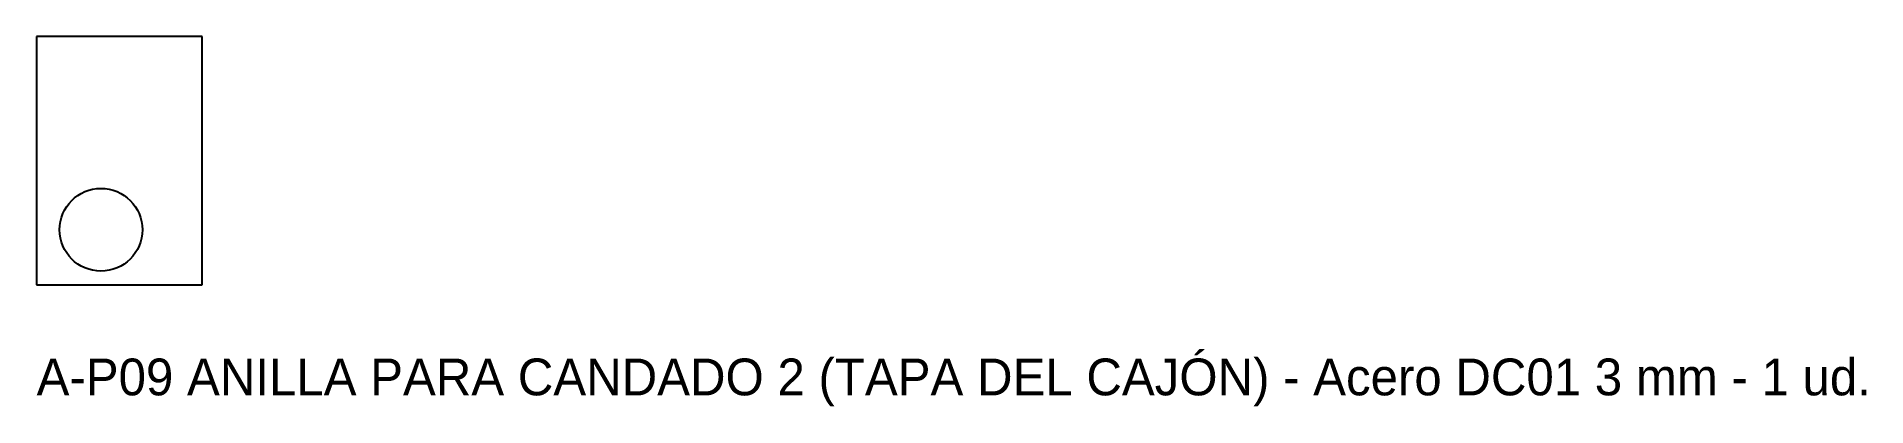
# Model space of a CAD drawing. Header units: millimetres. Extents: x -9 to 190, y -28 to 12.
import ezdxf

# ---------------------------------------------------------------- set-up
doc = ezdxf.new("R2010")
doc.units = ezdxf.units.MM
doc.layers.add('CORTE', color=7, linetype='CONTINUOUS')
doc.layers.add('TEXTO', color=3, linetype='CONTINUOUS')

msp = doc.modelspace()

# ---------------------------------------------------------------- linework, layer by layer
at = {"layer": 'CORTE'}
for p, q in [((-9.3, 12.37), (-9.3, -14.63)), ((8.7, 12.37), (-9.3, 12.37)), ((8.7, -14.63), (8.7, 12.37)), ((-9.3, -14.63), (8.7, -14.63))]:
    msp.add_line(p, q, dxfattribs=at)
msp.add_circle((-2.3, -8.63), 4.5, dxfattribs=at)

# ---------------------------------------------------------------- texts
at = {"layer": 'TEXTO'}
msp.add_text('A-P09 ANILLA PARA CANDADO 2 (TAPA DEL CAJÓN) - Acero DC01 3 mm - 1 ud.', height=4, dxfattribs=at).set_placement((-9.3, -26.63))

doc.saveas('drawing.dxf')
